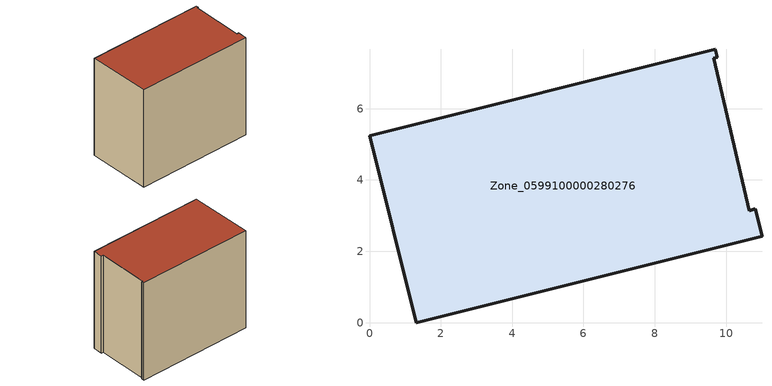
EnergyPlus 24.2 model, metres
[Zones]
Zone_0599100000280276
 floor ground (C_G): 10.66,3.13 10.81,3.19 11.01,2.42 1.32,0 0,5.24 9.69,7.66 9.75,7.44 9.65,7.41 z0
 wall outside (C_F): 1.32,0 11.01,2.42 10.81,3.19 10.66,3.13 9.65,7.41 9.75,7.44 9.69,7.66 0,5.24 1.32,0 z0:8.63
 roof outside (C_R): 10.81,3.19 10.66,3.13 9.65,7.41 9.75,7.44 9.69,7.66 0,5.24 1.32,0 11.01,2.42 z8.63
[BUILDING]
Pand.0599100000280276: North Axis=0; Terrain=City; Loads Convergence Tolerance Value=0.04; Temperature Convergence Tolerance Value=0.4; Solar Distribution=FullExterior; Maximum Number of Warmup Days=25; Minimum Number of Warmup Days=1
[Site:Location]
Rotterdam.The.Hague.AP_ZH_NLD Design_Conditions: Latitude=51.96; Longitude=4.45; Time Zone=1; Elevation=-4.5
[SITE:GROUNDTEMPERATURE:BUILDINGSURFACE]
18, 18, 18, 18, 18, 18, 18, 18, 18, 18, 18, 18
[MATERIAL] Thermal Absorptance=0.9; Solar Absorptance=0.7; Visible Absorptance=0.7
Name | Roughness | Thickness | Conductivity | Density | Specific Heat
G.TI.1975-1991 | MediumSmooth | 0.15 | 0.288461 | 540 | 1210
F.TI.1975-1991 | Rough | 0.3 | 0.230769 | 1920 | 840
R.TI.1975-1991 | MediumRough | 0.2 | 0.153846 | 1500 | 1000
[CONSTRUCTION]
C_G: G.TI.1975-1991
C_F: F.TI.1975-1991
C_R: R.TI.1975-1991
[ZONE]
Zone_0599100000280276: Type=1; Multiplier=1; Ceiling Height=Autocalculate; Volume=Autocalculate; Floor Area=autocalculate; Part of Total Floor Area=Yes
[ZONEINFILTRATION:DESIGNFLOWRATE]
Infil_Zone_0599100000280276: Zone or ZoneList or Space or SpaceList=Zone_0599100000280276; Schedule=AlwaysOn; Design Flow Rate Calculation Method=Flow/Area; Flow Rate per Floor Area=0.003; Constant Term Coefficient=1; Temperature Term Coefficient=0; Velocity Term Coefficient=0; Velocity Squared Term Coefficient=0
[HVACTEMPLATE:ZONE:IDEALLOADSAIRSYSTEM]
Zone_0599100000280276: Maximum Heating Supply Air Temperature=50; Minimum Cooling Supply Air Temperature=13; Maximum Heating Supply Air Humidity Ratio=0.0156; Minimum Cooling Supply Air Humidity Ratio=0.0077; Heating Limit=NoLimit; Cooling Limit=NoLimit; Dehumidification Control Type=ConstantSensibleHeatRatio; Cooling Sensible Heat Ratio=0.7; Dehumidification Setpoint=60; Humidification Control Type=None; Humidification Setpoint=30; Outdoor Air Method=None; Outdoor Air Flow Rate per Person=0.00944; Outdoor Air Flow Rate per Zone Floor Area=0; Outdoor Air Flow Rate per Zone=0; Demand Controlled Ventilation Type=None; Outdoor Air Economizer Type=NoEconomizer; Heat Recovery Type=None; Sensible Heat Recovery Effectiveness=0.7; Latent Heat Recovery Effectiveness=0.65
[ZONECONTROL:THERMOSTAT]
ThermostatControl_Zone_0599100000280276: Zone or ZoneList=Zone_0599100000280276; Control Type Schedule=DualSetpointControlType; Control 1=Thermostat_Zone_0599100000280276; Temperature Difference Between Cutout And Setpoint=0
[THERMOSTATSETPOINT:DUALSETPOINT]
Thermostat_Zone_0599100000280276: Heating Setpoint Temperature Schedule=HeatingSetpoint_Zone_0599100000280276; Cooling Setpoint Temperature Schedule=CoolingSetpoint_Zone_0599100000280276
[SCHEDULE:COMPACT]
HeatingSetpoint_Zone_0599100000280276: Through: 12/31, For: AllDays, Until: 24:00, 21
CoolingSetpoint_Zone_0599100000280276: Through: 12/31, For: AllDays, Until: 24:00, 24
DualSetpointControlType: Through: 12/31, For: AllDays, Until: 24:00, 4
AlwaysOn: Through: 12/31, For: AllDays, Until: 24:00, 1
